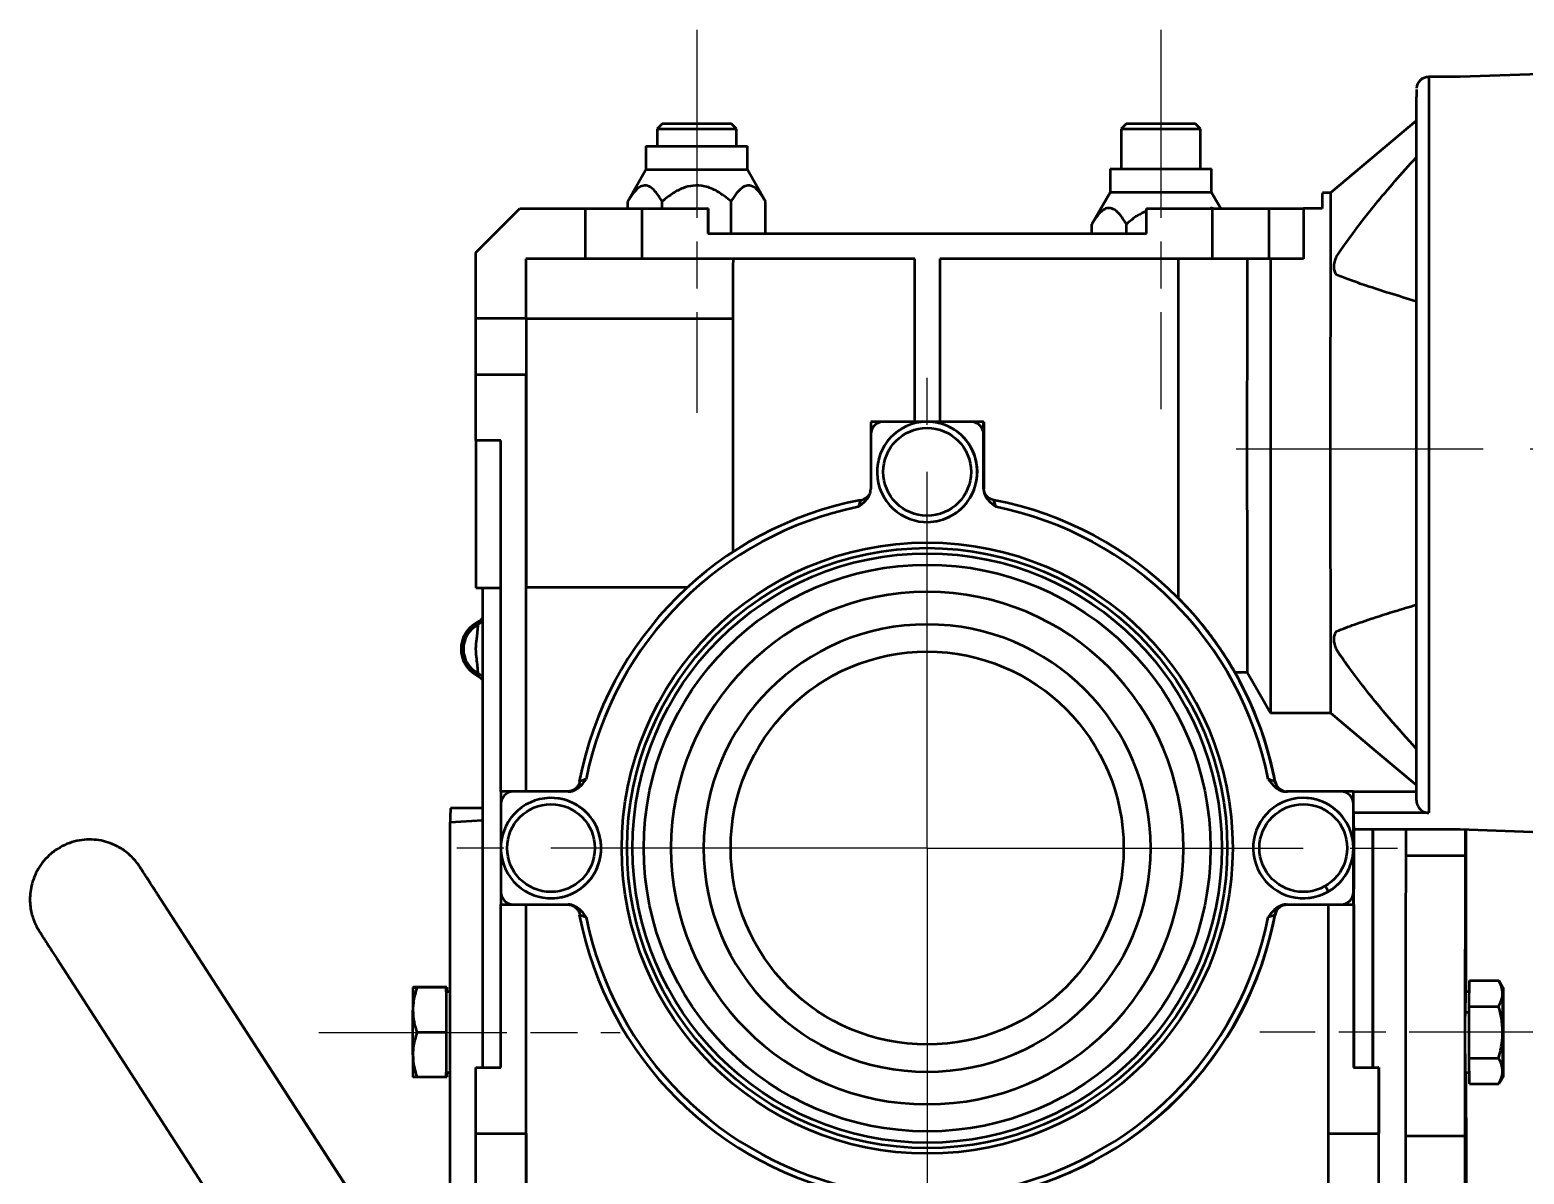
# Model space of a CAD drawing. Header units: millimetres. Extents: x 32504 to 36677, y 41990 to 42879.
# Drawn here: x 33108.76 to 33156.43, y 42759.3 to 42795.8 of the extents above; entities that cross this region are included whole.
import ezdxf

# ---------------------------------------------------------------- set-up
doc = ezdxf.new("R2010")
doc.units = ezdxf.units.MM
doc.linetypes.add('AM_ISO08W050', pattern=[18, 12, -1.5, 3, -1.5])
doc.linetypes.add('AM_ISO08W050x2', pattern=[9, 6, -0.75, 1.5, -0.75])
doc.layers.add('Duong_tam', color=4, linetype='AM_ISO08W050', lineweight=25)
doc.layers.add('Net_dam', color=7, linetype='Continuous', lineweight=50)

msp = doc.modelspace()

# ---------------------------------------------------------------- linework, layer by layer
at = {"layer": 'Duong_tam', "linetype": 'AM_ISO08W050x2'}
for p, q in [((33130.0306, 42795.7978), (33130.0306, 42783.5811)), ((33144.8383, 42795.7978), (33144.8383, 42783.7044)), ((33117.9763, 42763.8137), (33127.5849, 42763.8137)), ((33158.7622, 42763.826), (33147.9955, 42763.826))]:
    msp.add_line(p, q, dxfattribs=at)
at = {"layer": 'Duong_tam'}
for p, q in [((33137.3826, 42769.6997), (33137.3826, 42784.7)), ((33227.1216, 42782.4288), (33147.2449, 42782.4288)), ((33137.3826, 42769.6997), (33122.3823, 42769.6997)), ((33137.3826, 42769.6997), (33152.3829, 42769.6997)), ((33137.3826, 42769.6997), (33137.3826, 42754.6994))]:
    msp.add_line(p, q, dxfattribs=at)
at = {"layer": 'Net_dam'}
for p, q in [((33161.307, 42794.5413), (33154.3902, 42794.2997)), ((33154.3902, 42794.2997), (33153.3902, 42794.2997)), ((33128.9245, 42792.7978), (33128.7657, 42792.6391)), ((33128.7657, 42792.6391), (33128.7657, 42792.0875)), ((33128.7657, 42792.6391), (33130.03, 42792.6391)), ((33131.1368, 42792.7978), (33128.9245, 42792.7978)), ((33130.03, 42792.6391), (33131.2955, 42792.6391)), ((33131.2955, 42792.6391), (33131.1368, 42792.7978)), ((33131.2955, 42792.0875), (33131.2955, 42792.6391)), ((33143.7327, 42792.7978), (33143.5739, 42792.6391)), ((33143.5739, 42792.6391), (33143.5739, 42791.3672)), ((33143.5739, 42792.6391), (33144.8382, 42792.6391)), ((33144.8383, 42792.7978), (33143.7327, 42792.7978)), ((33144.8382, 42792.6391), (33146.1037, 42792.6391)), ((33145.945, 42792.7978), (33144.8383, 42792.7978)), ((33146.1037, 42792.6391), (33145.945, 42792.7978)), ((33146.1037, 42791.3672), (33146.1037, 42792.6391)), ((33152.9878, 42792.8977), (33150.2492, 42790.5997)), ((33128.4114, 42792.0875), (33128.4114, 42791.3301)), ((33128.4114, 42792.0875), (33130.8395, 42792.0875)), ((33130.8395, 42792.0875), (33131.6499, 42792.0875)), ((33131.6499, 42791.3301), (33131.6499, 42792.0875)), ((33128.4114, 42791.3301), (33127.8309, 42790.3248)), ((33130.8395, 42791.3301), (33128.4114, 42791.3301)), ((33131.6499, 42791.3301), (33130.8395, 42791.3301)), ((33132.2303, 42790.3248), (33131.6499, 42791.3301)), ((33143.2196, 42791.3672), (33143.2196, 42790.6098)), ((33143.2196, 42791.3672), (33145.6477, 42791.3672)), ((33145.6477, 42791.3672), (33146.4581, 42791.3672)), ((33146.4581, 42790.6098), (33146.4581, 42791.3672)), ((33143.2196, 42790.6098), (33142.6391, 42789.6044)), ((33145.6477, 42790.6098), (33143.2196, 42790.6098)), ((33146.4581, 42790.6098), (33145.6477, 42790.6098)), ((33146.7526, 42790.0997), (33146.4581, 42790.6098)), ((33150.2492, 42790.5997), (33149.9902, 42790.5997)), ((33122.9849, 42788.6997), (33124.3849, 42790.0997)), ((33124.3849, 42790.0997), (33126.4849, 42790.0997)), ((33126.4849, 42788.4997), (33126.4849, 42790.0997)), ((33126.4849, 42790.0997), (33126.4858, 42790.0997)), ((33126.4858, 42788.4997), (33126.4858, 42790.0997)), ((33126.4858, 42790.0997), (33128.2849, 42790.0997)), ((33127.8309, 42790.0997), (33127.8309, 42790.3248)), ((33128.2849, 42790.0997), (33128.2849, 42788.4997)), ((33128.2849, 42790.0997), (33130.3849, 42790.0997)), ((33128.9298, 42790.0997), (33128.9298, 42790.3248)), ((33130.3849, 42790.0997), (33130.3849, 42789.2997)), ((33130.3955, 42790.0997), (33130.3849, 42790.0997)), ((33130.3955, 42790.0997), (33130.3955, 42789.2997)), ((33131.1295, 42789.2997), (33131.1295, 42790.3248)), ((33132.2303, 42789.2997), (33132.2303, 42790.3248)), ((33144.3849, 42789.2997), (33144.3849, 42790.0997)), ((33144.3849, 42790.0997), (33146.4849, 42790.0997)), ((33146.4849, 42788.4997), (33146.4849, 42790.0997)), ((33146.4849, 42790.0997), (33146.4858, 42790.0997)), ((33146.4858, 42788.4997), (33146.4858, 42790.0997)), ((33146.4858, 42790.0997), (33148.2849, 42790.0997)), ((33148.2849, 42790.0997), (33148.2849, 42788.4997)), ((33148.2849, 42790.0997), (33149.3849, 42790.0997)), ((33149.3849, 42790.0997), (33149.3849, 42788.4997)), ((33149.3887, 42790.0997), (33149.3849, 42790.0997)), ((33149.9887, 42790.0997), (33149.3887, 42790.0997)), ((33130.3849, 42789.2997), (33144.3849, 42789.2997)), ((33142.6391, 42789.2997), (33142.6391, 42789.6044)), ((33143.738, 42789.2997), (33143.738, 42789.6044)), ((33122.9849, 42786.5997), (33122.9849, 42788.6997)), ((33124.5849, 42788.4997), (33124.5849, 42786.5997)), ((33126.4849, 42788.4997), (33124.5849, 42788.4997)), ((33124.59, 42786.5811), (33124.59, 42788.4997)), ((33126.4858, 42788.4997), (33126.4849, 42788.4997)), ((33128.2849, 42788.4997), (33126.4858, 42788.4997)), ((33136.9849, 42788.4997), (33128.2849, 42788.4997)), ((33136.9849, 42783.2997), (33136.9849, 42788.4997)), ((33137.7849, 42788.4997), (33137.7849, 42783.2997)), ((33146.4849, 42788.4997), (33137.7849, 42788.4997)), ((33146.4858, 42788.4997), (33146.4849, 42788.4997)), ((33148.2849, 42788.4997), (33146.4858, 42788.4997)), ((33149.3849, 42788.4997), (33148.2849, 42788.4997)), ((33149.3873, 42788.4997), (33149.3849, 42788.4997)), ((33122.9849, 42786.5997), (33124.5849, 42786.5997)), ((33124.5849, 42786.5997), (33124.5858, 42786.5997)), ((33131.1877, 42786.5811), (33124.59, 42786.5811)), ((33122.9849, 42782.6997), (33122.9849, 42784.7997)), ((33124.5849, 42784.7997), (33122.9849, 42784.7997)), ((33124.5849, 42784.7997), (33124.5849, 42771.4997)), ((33124.5858, 42784.7997), (33124.5849, 42784.7997)), ((33135.5844, 42783.2997), (33135.5844, 42782.92)), ((33135.9839, 42783.2997), (33135.5844, 42783.2997)), ((33137.383, 42783.2997), (33135.9839, 42783.2997)), ((33137.3839, 42783.2997), (33137.383, 42783.2997)), ((33138.7839, 42783.2997), (33137.3839, 42783.2997)), ((33138.7844, 42783.2997), (33138.7839, 42783.2997)), ((33139.1844, 42783.2997), (33138.7844, 42783.2997)), ((33139.1844, 42782.8997), (33139.1844, 42783.2997)), ((33139.1844, 42783.2997), (33139.1869, 42783.2997)), ((33123.7849, 42782.6997), (33122.9849, 42782.6997)), ((33123.7849, 42771.4997), (33123.7849, 42782.6997)), ((33135.5839, 42782.8997), (33135.5839, 42781.1561)), ((33139.1839, 42781.1561), (33139.1839, 42782.8997)), ((33139.1839, 42782.8997), (33139.1844, 42782.8997)), ((33139.5088, 42780.7982), (33139.5092, 42780.7982)), ((33137.383, 42780.0997), (33137.3839, 42780.0997)), ((33138.1839, 42780.3141), (33138.183, 42780.3141)), ((33122.9902, 42777.9997), (33123.7849, 42777.9997)), ((33123.199, 42777.9997), (33123.199, 42762.6997)), ((33124.59, 42771.4997), (33124.59, 42778.0184)), ((33124.59, 42778.0184), (33129.7361, 42778.0184)), ((33123.199, 42776.932), (33123.0437, 42776.8177)), ((33123.199, 42775.1677), (33123.0437, 42775.2817)), ((33147.1982, 42775.3112), (33147.59, 42775.3112)), ((33148.3405, 42774.0094), (33150.2489, 42774.0094)), ((33125.9606, 42771.5116), (33125.8927, 42771.4997)), ((33148.4829, 42771.8245), (33148.4824, 42771.8245)), ((33123.7839, 42771.0997), (33123.7839, 42769.7542)), ((33123.7844, 42771.4997), (33123.7844, 42771.12)), ((33124.1839, 42771.4997), (33123.7844, 42771.4997)), ((33125.9275, 42771.4997), (33124.1839, 42771.4997)), ((33125.3839, 42771.2997), (33125.383, 42771.2997)), ((33150.5839, 42771.4997), (33148.8403, 42771.4997)), ((33149.3839, 42771.2997), (33149.383, 42771.2997)), ((33150.5844, 42771.4997), (33150.5839, 42771.4997)), ((33150.9844, 42771.4997), (33150.5844, 42771.4997)), ((33150.9839, 42769.6997), (33150.9839, 42771.0997)), ((33150.9839, 42771.0997), (33150.9844, 42771.0997)), ((33150.9844, 42771.0997), (33150.9844, 42771.4997)), ((33150.9844, 42771.4997), (33150.9884, 42771.4997)), ((33150.9884, 42770.8215), (33150.9884, 42771.4997)), ((33150.9884, 42771.4997), (33152.988, 42771.4997)), ((33122.1707, 42770.5262), (33123.199, 42770.5904)), ((33123.199, 42770.9697), (33122.1722, 42770.9697)), ((33153.3884, 42770.8215), (33150.9884, 42770.8215)), ((33126.7695, 42770.4997), (33126.7686, 42770.4997)), ((33150.9902, 42770.2997), (33154.3902, 42770.2997)), ((33150.996, 42770.2997), (33150.996, 42768.3997)), ((33151.5989, 42762.6997), (33151.5989, 42770.2997)), ((33151.5999, 42770.2997), (33151.5999, 42762.6997)), ((33154.3902, 42770.2997), (33161.307, 42770.0582)), ((33123.7839, 42769.6452), (33123.7839, 42768.2997)), ((33150.9839, 42768.2997), (33150.9839, 42769.6997)), ((33150.996, 42769.7723), (33150.996, 42769.6271)), ((33152.6494, 42769.4645), (33154.5544, 42769.4645)), ((33121.146, 42755.3555), (33112.819, 42768.2425)), ((33121.1634, 42755.357), (33112.8207, 42768.2439)), ((33112.8208, 42768.2437), (33112.854, 42768.1884)), ((33123.7844, 42768.2794), (33123.7844, 42767.8997)), ((33150.9844, 42768.2997), (33150.9839, 42768.2997)), ((33150.9844, 42767.8997), (33150.9844, 42768.2997)), ((33150.9967, 42768.3997), (33150.996, 42768.4167)), ((33150.996, 42768.3997), (33150.9967, 42768.3997)), ((33150.9967, 42767.393), (33150.9967, 42768.3997)), ((33123.7844, 42767.8997), (33124.1839, 42767.8997)), ((33123.7849, 42762.6997), (33123.7849, 42767.8997)), ((33124.1839, 42767.8997), (33125.9275, 42767.8997)), ((33124.5849, 42767.8997), (33124.5849, 42760.5997)), ((33124.59, 42756.8997), (33124.59, 42767.8997)), ((33125.383, 42768.0997), (33125.3839, 42768.0997)), ((33125.8927, 42767.8997), (33125.9606, 42767.8879)), ((33148.8403, 42767.8997), (33150.5839, 42767.8997)), ((33149.383, 42768.0997), (33149.3839, 42768.0997)), ((33150.1849, 42760.5997), (33150.1849, 42767.8997)), ((33150.5839, 42767.8997), (33150.5844, 42767.8997)), ((33150.5844, 42767.8997), (33150.9844, 42767.8997)), ((33150.9844, 42767.8997), (33150.9849, 42767.8997)), ((33150.9849, 42767.8997), (33150.9849, 42762.6997)), ((33150.9955, 42767.8997), (33150.996, 42767.8997)), ((33150.9955, 42767.8997), (33150.9955, 42762.6997)), ((33150.996, 42767.393), (33150.996, 42767.8997)), ((33148.4824, 42767.5749), (33148.4829, 42767.5749)), ((33150.9955, 42767.3794), (33150.996, 42767.393)), ((33150.9955, 42767.3712), (33150.9967, 42767.393)), ((33150.996, 42767.393), (33150.9967, 42767.393)), ((33109.6189, 42766.1747), (33117.9459, 42753.2878)), ((33154.6789, 42764.6509), (33154.6797, 42765.4757)), ((33154.6797, 42765.4757), (33155.6157, 42765.4757)), ((33155.7433, 42765.2547), (33155.6157, 42765.4757)), ((33122.0402, 42765.2476), (33121.1042, 42765.2476)), ((33122.041, 42765.2617), (33121.105, 42765.2617)), ((33122.0402, 42765.2476), (33122.0398, 42763.8118)), ((33122.041, 42765.2617), (33122.0402, 42765.2476)), ((33122.1668, 42765.1118), (33122.0406, 42765.1118)), ((33122.0411, 42765.1118), (33122.041, 42765.2617)), ((33122.0592, 42765.2617), (33122.041, 42765.2617)), ((33122.0584, 42765.2476), (33122.0411, 42765.2476)), ((33122.0584, 42765.2476), (33122.0583, 42765.1118)), ((33122.0592, 42765.2617), (33122.0584, 42765.2476)), ((33122.0593, 42765.1118), (33122.0592, 42765.2617)), ((33154.6793, 42765.1118), (33154.5526, 42765.1118)), ((33154.5521, 42764.4689), (33154.6789, 42764.4689)), ((33154.6789, 42763.0011), (33154.6789, 42764.6509)), ((33154.6789, 42764.6509), (33155.6149, 42764.6509)), ((33155.7608, 42764.5403), (33155.7439, 42764.7076)), ((33155.744, 42764.3313), (33155.7608, 42764.5403)), ((33122.0398, 42763.8118), (33121.1038, 42763.8118)), ((33122.0398, 42763.8118), (33122.0402, 42762.3902)), ((33154.6789, 42763.0011), (33155.6149, 42763.0011)), ((33154.6797, 42762.1762), (33154.6789, 42763.0011)), ((33155.7438, 42762.8993), (33155.7608, 42763.1116)), ((33155.7608, 42763.1116), (33155.744, 42763.2769)), ((33122.0406, 42762.5401), (33122.1657, 42762.5401)), ((33122.0411, 42762.4044), (33122.0411, 42762.5401)), ((33122.0583, 42762.5401), (33122.0584, 42762.3902)), ((33122.0592, 42762.4044), (33122.0593, 42762.5401)), ((33122.9849, 42760.5997), (33122.9849, 42762.6997)), ((33122.9849, 42762.6997), (33123.7849, 42762.6997)), ((33150.9849, 42762.6997), (33151.7849, 42762.6997)), ((33151.7849, 42762.6997), (33151.7849, 42760.5997)), ((33151.7955, 42762.6997), (33151.7849, 42762.6997)), ((33151.7955, 42762.6997), (33151.7955, 42760.5997)), ((33154.5526, 42762.5401), (33154.6793, 42762.5401)), ((33122.0402, 42762.3902), (33121.1042, 42762.3902)), ((33122.0402, 42762.3902), (33122.0411, 42762.4044)), ((33122.0584, 42762.3902), (33122.0402, 42762.3902)), ((33122.0584, 42762.3902), (33122.0592, 42762.4044)), ((33154.6797, 42762.1762), (33155.6157, 42762.1762)), ((33155.6157, 42762.1762), (33155.7433, 42762.3972)), ((33122.9849, 42760.5997), (33124.5849, 42760.5997)), ((33124.5849, 42760.5997), (33124.5858, 42760.5997)), ((33150.1849, 42760.5997), (33151.7849, 42760.5997)), ((33151.7849, 42760.5997), (33151.7858, 42760.5997)), ((33151.7946, 42760.5997), (33151.7955, 42760.5997)), ((33154.5497, 42760.5066), (33152.6447, 42760.5066)), ((33137.3839, 42759.2997), (33137.383, 42759.2997))]:
    msp.add_line(p, q, dxfattribs=at)
for points in [[(33153.3902, 42794.2997), (33153.3898, 42794.2807), (33153.3894, 42794.1925), (33153.3889, 42794.0329), (33153.3884, 42793.8029), (33153.388, 42793.5039), (33153.3875, 42793.1377), (33153.3871, 42792.7064), (33153.3867, 42792.2127), (33153.3863, 42791.6595), (33153.386, 42791.0502), (33153.3856, 42790.3883), (33153.3853, 42789.6779), (33153.385, 42788.9233), (33153.3848, 42788.1289), (33153.3846, 42787.2995), (33153.3844, 42786.4401), (33153.3842, 42785.5559), (33153.3841, 42784.6521), (33153.384, 42783.7343), (33153.384, 42782.8078), (33153.384, 42781.8782), (33153.384, 42780.9512), (33153.3841, 42780.0323), (33153.3842, 42779.127), (33153.3844, 42778.2407), (33153.3845, 42777.3788), (33153.3848, 42776.5464), (33153.385, 42775.7486), (33153.3853, 42774.99), (33153.3856, 42774.2753), (33153.3859, 42773.6088), (33153.3863, 42772.9944), (33153.3867, 42772.4358), (33153.3871, 42771.9364), (33153.3875, 42771.4992), (33153.3879, 42771.1268), (33153.3884, 42770.8215)], [(33152.9902, 42793.8996), (33152.9897, 42793.8638), (33152.9892, 42793.7561), (33152.9888, 42793.5775), (33152.9883, 42793.3289), (33152.9879, 42793.012), (33152.9875, 42792.6287), (33152.9871, 42792.1813), (33152.9867, 42791.6727), (33152.9863, 42791.106), (33152.986, 42790.4847), (33152.9856, 42789.8127), (33152.9853, 42789.094), (33152.9851, 42788.3333), (33152.9849, 42787.5352), (33152.9847, 42786.7046), (33152.9845, 42785.8467), (33152.9844, 42784.9669), (33152.9843, 42784.0705), (33152.9842, 42783.1631), (33152.9842, 42782.2504), (33152.9842, 42781.3379), (33152.9843, 42780.4315), (33152.9844, 42779.5366), (33152.9845, 42778.6588), (33152.9847, 42777.8037), (33152.9849, 42776.9763), (33152.9851, 42776.182), (33152.9854, 42775.4256), (33152.9857, 42774.7118), (33152.986, 42774.0451), (33152.9863, 42773.4295), (33152.9867, 42772.8689), (33152.9871, 42772.3668), (33152.9875, 42771.9262), (33152.9879, 42771.55), (33152.9884, 42771.2403)], [(33150.2492, 42790.5997), (33150.249, 42790.5909), (33150.2486, 42790.5202), (33150.2482, 42790.3795), (33150.2478, 42790.17), (33150.2474, 42789.8934), (33150.2471, 42789.5521), (33150.2467, 42789.149), (33150.2464, 42788.6876), (33150.2461, 42788.1717), (33150.2459, 42787.6058), (33150.2456, 42786.9947), (33150.2454, 42786.3435), (33150.2452, 42785.658), (33150.2451, 42784.9438), (33150.245, 42784.207), (33150.2449, 42783.4541), (33150.2449, 42782.6913), (33150.2449, 42781.9251), (33150.2449, 42781.1622), (33150.245, 42780.4089), (33150.2451, 42779.6717), (33150.2452, 42778.957), (33150.2454, 42778.2707), (33150.2456, 42777.6188), (33150.2459, 42777.0067), (33150.2461, 42776.4397), (33150.2464, 42775.9227), (33150.2467, 42775.46), (33150.2471, 42775.0556), (33150.2474, 42774.7129), (33150.2478, 42774.4348), (33150.2482, 42774.2238), (33150.2486, 42774.0816), (33150.2489, 42774.0094)], [(33149.3887, 42790.0997), (33149.3885, 42789.9568), (33149.3884, 42789.7968), (33149.3882, 42789.6201), (33149.388, 42789.4269), (33149.3878, 42789.2178), (33149.3877, 42788.9932), (33149.3875, 42788.7537), (33149.3873, 42788.4997)], [(33131.1892, 42788.4997), (33131.1889, 42788.2629), (33131.1885, 42787.9614), (33131.1882, 42787.5984), (33131.188, 42787.1779), (33131.1877, 42786.7044), (33131.1875, 42786.1831), (33131.1873, 42785.6196), (33131.1871, 42785.0201), (33131.187, 42784.391), (33131.1869, 42783.7393), (33131.1869, 42783.0719), (33131.1868, 42782.3961), (33131.1869, 42781.7192), (33131.1869, 42781.0487), (33131.187, 42780.3918), (33131.1871, 42779.7555), (33131.1873, 42779.1469)], [(33137.7892, 42788.4997), (33137.7888, 42788.245), (33137.7885, 42787.9169), (33137.7882, 42787.5195), (33137.7879, 42787.0577), (33137.7876, 42786.5373), (33137.7874, 42785.9645), (33137.7872, 42785.3465), (33137.7871, 42784.6909), (33137.787, 42784.0058), (33137.7869, 42783.2997)], [(33145.3885, 42788.4997), (33145.3882, 42788.1425), (33145.3879, 42787.7262), (33145.3876, 42787.2553), (33145.3874, 42786.7343), (33145.3872, 42786.1686), (33145.387, 42785.5639), (33145.3868, 42784.9263), (33145.3867, 42784.2621), (33145.3866, 42783.5781), (33145.3866, 42782.8813), (33145.3866, 42782.1786), (33145.3866, 42781.4771), (33145.3867, 42780.7839), (33145.3868, 42780.106), (33145.3869, 42779.4502), (33145.3871, 42778.8232), (33145.3873, 42778.2312), (33145.3875, 42777.6803)], [(33147.5885, 42788.4997), (33147.5882, 42788.1441), (33147.5879, 42787.73), (33147.5876, 42787.2615), (33147.5874, 42786.7435), (33147.5872, 42786.1809), (33147.587, 42785.5796), (33147.5868, 42784.9454), (33147.5867, 42784.2848), (33147.5866, 42783.6043), (33147.5866, 42782.9107), (33147.5866, 42782.211), (33147.5866, 42781.5123), (33147.5867, 42780.8214), (33147.5868, 42780.1453), (33147.5869, 42779.4907), (33147.587, 42778.8642), (33147.5872, 42778.2722), (33147.5875, 42777.7204), (33147.5877, 42777.2144), (33147.588, 42776.7593), (33147.5883, 42776.3596), (33147.5886, 42776.0194), (33147.5889, 42775.742), (33147.5893, 42775.5302), (33147.5896, 42775.3861), (33147.59, 42775.3112)], [(33148.3379, 42788.4997), (33148.3376, 42787.9505), (33148.3373, 42787.3507), (33148.3371, 42786.7057), (33148.3369, 42786.0212), (33148.3368, 42785.3034), (33148.3366, 42784.5588), (33148.3365, 42783.7939), (33148.3365, 42783.0157), (33148.3365, 42782.231), (33148.3365, 42781.447), (33148.3365, 42780.6706), (33148.3366, 42779.9087), (33148.3368, 42779.1683), (33148.337, 42778.4559), (33148.3372, 42777.7779), (33148.3374, 42777.1404), (33148.3377, 42776.5491), (33148.338, 42776.0092), (33148.3383, 42775.5257), (33148.3386, 42775.1027), (33148.339, 42774.7442), (33148.3393, 42774.4534), (33148.3397, 42774.2327), (33148.3401, 42774.0843), (33148.3405, 42774.0094)], [(33122.9858, 42784.7997), (33122.9859, 42784.8362), (33122.9861, 42784.9426), (33122.9862, 42785.1103), (33122.9862, 42785.3258), (33122.9863, 42785.5716), (33122.9863, 42785.8278), (33122.9862, 42786.0736), (33122.9862, 42786.2891), (33122.9861, 42786.4568), (33122.9859, 42786.5633), (33122.9858, 42786.5997)], [(33124.5858, 42786.5997), (33124.5859, 42786.5633), (33124.5861, 42786.4568), (33124.5862, 42786.2891), (33124.5862, 42786.0736), (33124.5863, 42785.8278), (33124.5863, 42785.5716), (33124.5862, 42785.3258), (33124.5862, 42785.1103), (33124.5861, 42784.9426), (33124.5859, 42784.8362), (33124.5858, 42784.7997)], [(33124.59, 42786.5811), (33124.5897, 42786.4945), (33124.5894, 42786.3388), (33124.5892, 42786.1165), (33124.5889, 42785.8313), (33124.5887, 42785.4878), (33124.5885, 42785.0918), (33124.5883, 42784.6498), (33124.5882, 42784.169), (33124.5881, 42783.6574), (33124.588, 42783.1234), (33124.588, 42782.5758), (33124.588, 42782.0237), (33124.588, 42781.4761), (33124.5881, 42780.9421), (33124.5882, 42780.4305), (33124.5883, 42779.9497), (33124.5885, 42779.5076), (33124.5887, 42779.1116), (33124.5889, 42778.7681), (33124.5892, 42778.4829), (33124.5894, 42778.2606), (33124.5897, 42778.1049), (33124.59, 42778.0184)], [(33139.1869, 42783.2997), (33139.1869, 42782.9948), (33139.1868, 42782.6884), (33139.1868, 42782.381), (33139.1868, 42782.0735), (33139.1868, 42781.7665), (33139.1869, 42781.4607), (33139.1869, 42781.1568), (33139.1869, 42781.1466)], [(33122.988, 42782.6997), (33122.988, 42782.1499), (33122.988, 42781.6026), (33122.9881, 42781.0667), (33122.9882, 42780.551), (33122.9883, 42780.0638), (33122.9885, 42779.6133), (33122.9887, 42779.2067), (33122.9889, 42778.8507), (33122.9891, 42778.5511), (33122.9894, 42778.3129), (33122.9896, 42778.1398), (33122.9899, 42778.0349), (33122.9902, 42777.9997)], [(33147.59, 42775.3112), (33147.9944, 42774.6096), (33148.3405, 42774.0094)], [(33150.2489, 42774.0094), (33151.7007, 42772.79), (33152.99, 42771.7073)], [(33122.1642, 42757.9006), (33122.1645, 42759.1458), (33122.1649, 42760.3563), (33122.1653, 42761.5287), (33122.1657, 42762.6599), (33122.1662, 42763.7468), (33122.1666, 42764.7865), (33122.1672, 42765.7762), (33122.1677, 42766.7133), (33122.1683, 42767.5952), (33122.1688, 42768.4196), (33122.1694, 42769.1842), (33122.1701, 42769.887), (33122.1707, 42770.5262)], [(33152.6502, 42770.2997), (33152.65, 42770.1136), (33152.6497, 42769.8104), (33152.6494, 42769.4645)], [(33154.5544, 42769.4645), (33154.5547, 42769.8104), (33154.555, 42770.1136), (33154.5552, 42770.294)], [(33154.5682, 42770.2935), (33154.5685, 42770.1136), (33154.5688, 42769.8104), (33154.5691, 42769.4645)], [(33150.996, 42769.7478), (33150.9967, 42769.6997), (33150.996, 42769.6517)], [(33152.6494, 42769.4645), (33152.6487, 42768.6893), (33152.6482, 42767.8533), (33152.6476, 42766.9587), (33152.647, 42766.0079), (33152.6465, 42765.0036), (33152.646, 42763.9483), (33152.6456, 42762.8451), (33152.6451, 42761.6968), (33152.6447, 42760.5066)], [(33154.5497, 42760.5066), (33154.5501, 42761.6968), (33154.5506, 42762.8451), (33154.551, 42763.9483), (33154.5515, 42765.0036), (33154.552, 42766.0079), (33154.5526, 42766.9587), (33154.5532, 42767.8533), (33154.5537, 42768.6893), (33154.5544, 42769.4645)], [(33154.5691, 42769.4645), (33154.5697, 42768.6893), (33154.5703, 42767.8533), (33154.5709, 42766.9587), (33154.5714, 42766.0079), (33154.5719, 42765.1118)], [(33122.0406, 42765.1118), (33122.0405, 42765.1011), (33122.0404, 42765.0243), (33122.0402, 42764.8779), (33122.0401, 42764.6704), (33122.04, 42764.4137), (33122.04, 42764.123), (33122.04, 42763.8149), (33122.04, 42763.5075), (33122.04, 42763.2186), (33122.0401, 42762.965), (33122.0403, 42762.7615), (33122.0404, 42762.6198), (33122.0406, 42762.5482), (33122.0406, 42762.5401)], [(33155.7429, 42765.0633), (33155.7428, 42764.9595), (33155.7428, 42764.8362), (33155.7427, 42764.6957), (33155.7427, 42764.5403), (33155.7426, 42764.3727), (33155.7426, 42764.1958), (33155.7426, 42764.0125), (33155.7426, 42763.826)], [(33155.7437, 42765.0633), (33155.7436, 42765.146), (33155.7435, 42765.206), (33155.7434, 42765.2425), (33155.7433, 42765.2547), (33155.7432, 42765.2425), (33155.7431, 42765.206), (33155.743, 42765.146), (33155.7429, 42765.0633)], [(33155.744, 42763.826), (33155.744, 42764.0125), (33155.744, 42764.1958), (33155.744, 42764.3727), (33155.7439, 42764.5403), (33155.7439, 42764.6957), (33155.7438, 42764.8362), (33155.7437, 42764.9595), (33155.7437, 42765.0633)], [(33120.9764, 42763.101), (33120.9763, 42763.2679), (33120.9763, 42763.4443), (33120.9763, 42763.6273), (33120.9763, 42763.8137), (33120.9763, 42764.0003), (33120.9763, 42764.1839), (33120.9763, 42764.3614), (33120.9764, 42764.5297)], [(33154.5526, 42762.5401), (33154.5525, 42762.5567), (33154.5524, 42762.643), (33154.5522, 42762.798), (33154.5521, 42763.0127), (33154.552, 42763.2747), (33154.552, 42763.5688), (33154.552, 42763.8777), (33154.552, 42764.1837), (33154.5521, 42764.4689)], [(33155.7608, 42764.5403), (33155.7608, 42764.3727), (33155.7607, 42764.1958), (33155.7607, 42764.0125), (33155.7607, 42763.826), (33155.7607, 42763.6395), (33155.7607, 42763.4562), (33155.7608, 42763.2792), (33155.7608, 42763.1116)], [(33155.7621, 42763.1116), (33155.7621, 42763.2792), (33155.7622, 42763.4562), (33155.7622, 42763.6395), (33155.7622, 42763.826), (33155.7622, 42764.0125), (33155.7622, 42764.1958), (33155.7621, 42764.3727), (33155.7621, 42764.5403)], [(33155.7426, 42763.826), (33155.7426, 42763.6395), (33155.7426, 42763.4562), (33155.7426, 42763.2792), (33155.7427, 42763.1116), (33155.7427, 42762.9562), (33155.7428, 42762.8157), (33155.7428, 42762.6925), (33155.7429, 42762.5886)], [(33155.7437, 42762.5886), (33155.7437, 42762.6925), (33155.7438, 42762.8157), (33155.7439, 42762.9562), (33155.7439, 42763.1116), (33155.744, 42763.2792), (33155.744, 42763.4562), (33155.744, 42763.6395), (33155.744, 42763.826)], [(33154.573, 42762.5401), (33154.5733, 42761.6968), (33154.5737, 42760.5066)], [(33155.7429, 42762.5886), (33155.743, 42762.506), (33155.7431, 42762.4459), (33155.7432, 42762.4094), (33155.7433, 42762.3972), (33155.7434, 42762.4094), (33155.7435, 42762.4459), (33155.7436, 42762.506), (33155.7437, 42762.5886)], [(33122.9858, 42758.7997), (33122.9859, 42758.8362), (33122.9861, 42758.9426), (33122.9862, 42759.1103), (33122.9862, 42759.3258), (33122.9863, 42759.5716), (33122.9863, 42759.8278), (33122.9862, 42760.0736), (33122.9862, 42760.2891), (33122.9861, 42760.4568), (33122.9859, 42760.5633), (33122.9858, 42760.5997)], [(33124.5858, 42760.5997), (33124.5859, 42760.5633), (33124.5861, 42760.4568), (33124.5862, 42760.2891), (33124.5862, 42760.0736), (33124.5863, 42759.8278), (33124.5863, 42759.5716), (33124.5862, 42759.3258), (33124.5862, 42759.1103), (33124.5861, 42758.9426), (33124.5859, 42758.8362), (33124.5858, 42758.7997)], [(33150.1858, 42758.7997), (33150.1859, 42758.8362), (33150.1861, 42758.9426), (33150.1862, 42759.1103), (33150.1862, 42759.3258), (33150.1863, 42759.5716), (33150.1863, 42759.8278), (33150.1862, 42760.0736), (33150.1862, 42760.2891), (33150.1861, 42760.4568), (33150.1859, 42760.5633), (33150.1858, 42760.5997)], [(33151.7858, 42760.5997), (33151.7859, 42760.5633), (33151.7861, 42760.4568), (33151.7862, 42760.2891), (33151.7862, 42760.0736), (33151.7863, 42759.8278), (33151.7863, 42759.5716), (33151.7862, 42759.3258), (33151.7862, 42759.1103), (33151.7861, 42758.9426), (33151.7859, 42758.8362), (33151.7858, 42758.7997)], [(33151.7946, 42758.7997), (33151.7944, 42758.8362), (33151.7943, 42758.9426), (33151.7942, 42759.1103), (33151.7941, 42759.3258), (33151.7941, 42759.5716), (33151.7941, 42759.8278), (33151.7941, 42760.0736), (33151.7942, 42760.2891), (33151.7943, 42760.4568), (33151.7944, 42760.5633), (33151.7946, 42760.5997)], [(33152.6447, 42760.5066), (33152.6446, 42759.898), (33152.6444, 42759.2671), (33152.6443, 42758.6168), (33152.6442, 42757.9502), (33152.6441, 42757.2704), (33152.644, 42756.5808), (33152.644, 42755.8846), (33152.644, 42755.185)], [(33154.549, 42755.185), (33154.549, 42755.8846), (33154.549, 42756.5808), (33154.5491, 42757.2704), (33154.5492, 42757.9502), (33154.5493, 42758.6168), (33154.5494, 42759.2671), (33154.5496, 42759.898), (33154.5497, 42760.5066)], [(33154.5737, 42760.5066), (33154.5739, 42759.898), (33154.574, 42759.2671), (33154.5742, 42758.6168), (33154.5743, 42757.9502), (33154.5744, 42757.2704), (33154.5744, 42756.5808), (33154.5745, 42755.8846), (33154.5745, 42755.185)]]:
    msp.add_lwpolyline(points, dxfattribs=at)
for centre, radius in [((33137.3829, 42781.6997), 1.4), ((33137.3839, 42769.6997), 9.7464), ((33137.384, 42769.6997), 9.5732), ((33137.384, 42769.6997), 9.4), ((33137.384, 42769.6997), 9.0392), ((33137.3826, 42769.6997), 6.2679), ((33125.3829, 42769.6997), 1.4), ((33149.3829, 42769.6997), 1.4)]:
    msp.add_circle(centre, radius, dxfattribs=at)
for centre, radius, start, end in [((33216.3073, 42790.1558), 66.3186, 179.616475, 180.048451), ((33135.9839, 42782.8997), 0.4, 90, 180), ((33137.383, 42781.6997), 1.6, 30, 300), ((33137.3839, 42781.6997), 1.6, 300, 89.99999), ((33138.7839, 42782.8997), 0.4, 360, 90), ((33138.7844, 42782.8997), 0.4, 360, 90), ((33137.383, 42781.6997), 1.6, 300.00001, 30), ((33137.384, 42769.6997), 11.3, 100.83809, 169.16192), ((33137.3839, 42769.6997), 11.1, 101.43162, 168.56839), ((33137.384, 42769.6997), 11.3, 10.83808, 79.16191), ((33137.3839, 42769.6997), 11.1, 11.43161, 78.56838), ((33137.3839, 42781.6997), 1.6, 270, 300), ((33137.3837, 42769.6997), 8.1732, 270, 180), ((33123.4647, 42776.0497), 0.9525, 119.99749, 240.00251), ((33123.4624, 42776.0497), 0.8747, 118.59888, 241.40112), ((33137.3828, 42769.6997), 7.134, 270, 180), ((33137.39, 42769.6997), 11.3, 10.51475, 29.77448), ((33148.8757, 42771.8997), 0.4, 190.83808, 270), ((33125.383, 42769.6997), 1.6, 120, 30), ((33124.1839, 42771.0997), 0.4, 90, 180), ((33125.383, 42769.6997), 1.6, 29.99999, 120), ((33125.3839, 42769.6997), 1.6, 29.99999, 90), ((33149.383, 42769.6997), 1.6, 300, 210), ((33149.3839, 42769.6997), 1.6, 360, 90), ((33150.5839, 42771.0997), 0.4, 360, 90), ((33150.5844, 42771.0997), 0.4, 360, 90), ((33209.8678, 42770.7641), 58.8795, 179.944187, 180.451918), ((33125.3839, 42769.6997), 1.6, 270.00001, 30), ((33137.3837, 42769.6997), 8.1732, 180, 270), ((33137.3828, 42769.6997), 7.134, 180, 270), ((33149.3839, 42769.6997), 1.6, 270, 0), ((33149.383, 42769.6997), 1.6, 209.99999, 300), ((33124.1839, 42768.2997), 0.4, 180, 270), ((33247.2306, 42824.5178), 112.1476, 209.974456, 210.076662), ((33150.5839, 42768.2997), 0.4, 270, 0), ((33150.5844, 42768.2997), 0.4, 270, 0), ((33148.8757, 42767.4997), 0.4, 90, 169.16192), ((33137.384, 42769.6997), 11.3, 190.83808, 259.16191), ((33137.3839, 42769.6997), 11.1, 191.43161, 258.56838), ((33137.39, 42769.6997), 11.3, 280.66732, 349.48525), ((33137.384, 42769.6997), 11.3, 280.83809, 349.16192), ((33137.3839, 42769.6997), 11.1, 281.43162, 348.56839), ((33396.7137, 42764.6509), 275.7374, 179.87454, 180.025182), ((33336.0197, 42764.6284), 181.4677, 179.847363, 180.050361), ((33417.3491, 42764.6641), 261.5883, 179.870627, 180.027097), ((32894.1738, 42764.6641), 261.5883, 359.972903, 0.129373), ((33368.7955, 42762.9748), 247.8191, 179.970816, 180.133518), ((33417.3491, 42762.9879), 261.5883, 179.972903, 180.129373), ((32894.1738, 42762.9879), 261.5883, 359.870627, 0.027097)]:
    msp.add_arc(centre, radius, start, end, dxfattribs=at)
msp.add_ellipse((33139.184, 42780.8902), major_axis=(0, 0.3009), ratio=0.0007102, start_param=6.283179, end_param=6.76992, dxfattribs=at)
for points, knots in [([(33153.3852, 42794.2976), (33153.3383, 42794.2931), (33153.2516, 42794.2848), (33153.1468, 42794.2229), (33153.0754, 42794.1522), (33153.0311, 42794.0813), (33153.0068, 42794.0188), (33152.9963, 42793.9726), (33152.9931, 42793.9485), (33152.9925, 42793.9425), (33152.9924, 42793.9414)], [0, 0, 0, 0, 0.2364297, 0.4362276, 0.6025001, 0.7428366, 0.8575374, 0.942128, 0.989361, 1, 1, 1, 1]), ([(33150.4425, 42788.5708), (33150.6327, 42788.8448), (33151.0312, 42789.4187), (33151.6624, 42790.2125), (33152.3204, 42790.9923), (33152.7594, 42791.4782), (33152.9877, 42791.7309)], [0, 0, 0, 0, 0.2469127, 0.5172525, 0.7488849, 1, 1, 1, 1]), ([(33128.9298, 42790.3248), (33128.8589, 42790.4389), (33128.7319, 42790.643), (33128.5206, 42790.8234), (33128.3294, 42790.8496), (33128.1573, 42790.7596), (33127.9915, 42790.5863), (33127.8879, 42790.4176), (33127.8309, 42790.3248)], [0, 0, 0, 0, 0.22035663, 0.39421284, 0.54923001, 0.67613579, 0.82187714, 1, 1, 1, 1]), ([(33131.1295, 42790.3248), (33130.9875, 42790.4389), (33130.7334, 42790.643), (33130.3103, 42790.8234), (33129.9277, 42790.8496), (33129.5832, 42790.7596), (33129.2513, 42790.5863), (33129.0439, 42790.4176), (33128.9298, 42790.3248)], [0, 0, 0, 0, 0.2203566, 0.3942128, 0.54923, 0.6761358, 0.8218771, 1, 1, 1, 1]), ([(33132.2303, 42790.3248), (33132.1593, 42790.4389), (33132.0321, 42790.643), (33131.8204, 42790.8234), (33131.6289, 42790.8496), (33131.4565, 42790.7596), (33131.2904, 42790.5863), (33131.1866, 42790.4176), (33131.1295, 42790.3248)], [0, 0, 0, 0, 0.2203566, 0.3942128, 0.54923, 0.6761358, 0.8218771, 1, 1, 1, 1]), ([(33143.738, 42789.6044), (33143.667, 42789.7185), (33143.5401, 42789.9227), (33143.3288, 42790.103), (33143.1376, 42790.1293), (33142.9655, 42790.0392), (33142.7997, 42789.866), (33142.6961, 42789.6972), (33142.6391, 42789.6044)], [0, 0, 0, 0, 0.2203566, 0.3942128, 0.54923, 0.6761358, 0.8218771, 1, 1, 1, 1]), ([(33146.4939, 42790.0997), (33146.4713, 42790.1079), (33146.4428, 42790.1181), (33146.4155, 42790.1029), (33146.4099, 42790.0997)], [0, 0, 0, 0, 0.79461098, 1, 1, 1, 1]), ([(33144.3849, 42790.0198), (33144.2843, 42789.9732), (33144.0499, 42789.8647), (33143.8513, 42789.699), (33143.738, 42789.6044)], [0, 0, 0, 0, 0.4294084, 1, 1, 1, 1]), ([(33150.4421, 42787.9851), (33150.4204, 42788.0217), (33150.3774, 42788.0941), (33150.3592, 42788.2364), (33150.3775, 42788.3968), (33150.4207, 42788.5124), (33150.4425, 42788.5708)], [0, 0, 0, 0, 0.2526177, 0.5, 0.7473823, 1, 1, 1, 1]), ([(33152.9853, 42787.1384), (33152.6986, 42787.2238), (33152.1528, 42787.3863), (33151.4576, 42787.6126), (33150.894, 42787.8092), (33150.5892, 42787.9279), (33150.4421, 42787.9851)], [0, 0, 0, 0, 0.3161067, 0.601726, 0.8078251, 1, 1, 1, 1]), ([(33135.1839, 42780.5795), (33135.2711, 42780.6446), (33135.4089, 42780.7474), (33135.529, 42780.9195), (33135.5763, 42781.0474), (33135.5814, 42781.1199), (33135.5839, 42781.1561)], [0, 0, 0, 0, 0.44487718, 0.70248666, 0.85125742, 1, 1, 1, 1]), ([(33139.1839, 42781.1561), (33139.1864, 42781.1199), (33139.1915, 42781.0474), (33139.2388, 42780.9195), (33139.3589, 42780.7474), (33139.4967, 42780.6446), (33139.5839, 42780.5795)], [0, 0, 0, 0, 0.14874255, 0.29751328, 0.55512273, 1, 1, 1, 1]), ([(33135.2536, 42780.7812), (33135.2515, 42780.775), (33135.2473, 42780.7623), (33135.2347, 42780.7247), (33135.2137, 42780.6633), (33135.194, 42780.6078), (33135.1839, 42780.5795)], [0, 0, 0, 0, 0.1541661, 0.3185171, 0.653457, 1, 1, 1, 1]), ([(33135.5451, 42780.9687), (33135.5435, 42780.9682), (33135.5387, 42780.9669), (33135.5259, 42780.9542), (33135.5061, 42780.9331), (33135.4808, 42780.9068), (33135.437, 42780.8671), (33135.3632, 42780.8153), (33135.2923, 42780.7932), (33135.2536, 42780.7811)], [0, 0, 0, 0, 0.0483532, 0.1482092, 0.2446563, 0.3447332, 0.4527868, 0.7011851, 1, 1, 1, 1]), ([(33135.2592, 42780.7982), (33135.2589, 42780.7972), (33135.2582, 42780.7952), (33135.2558, 42780.7879), (33135.2536, 42780.7812), (33135.2536, 42780.7812)], [0, 0, 0, 0, 0.4939131, 0.9972833, 1, 1, 1, 1]), ([(33139.5839, 42780.5795), (33139.5738, 42780.6078), (33139.5541, 42780.6633), (33139.5331, 42780.725), (33139.5206, 42780.7625), (33139.5139, 42780.7829), (33139.5096, 42780.7958), (33139.5091, 42780.7974), (33139.5088, 42780.7982)], [0, 0, 0, 0, 0.2651264, 0.5201027, 0.6476344, 0.7694122, 0.8864719, 1, 1, 1, 1]), ([(33145.3875, 42777.6803), (33145.5282, 42777.5347), (33145.8103, 42777.2427), (33146.1673, 42776.8199), (33146.4753, 42776.4222), (33146.7257, 42776.0683), (33146.9228, 42775.7684), (33147.0644, 42775.539), (33147.1608, 42775.3761), (33147.1857, 42775.3329), (33147.1982, 42775.3112)], [0, 0, 0, 0, 0.12279941, 0.24620368, 0.37113879, 0.49849718, 0.62313044, 0.75091292, 0.87449348, 1, 1, 1, 1]), ([(33150.4421, 42776.6143), (33150.6322, 42776.6877), (33151.0303, 42776.8415), (33151.661, 42777.0542), (33152.3185, 42777.2631), (33152.7572, 42777.3933), (33152.9853, 42777.461)], [0, 0, 0, 0, 0.2469127, 0.5172525, 0.7488849, 1, 1, 1, 1]), ([(33123.0437, 42776.8177), (33123.0443, 42776.8147), (33123.0454, 42776.8087), (33123.044, 42776.7657), (33123.04, 42776.6991), (33123.0323, 42776.6084), (33123.0199, 42776.4961), (33122.9956, 42776.3112), (33122.9662, 42776.0498), (33122.9945, 42775.7882), (33123.0195, 42775.6034), (33123.0329, 42775.4911), (33123.0401, 42775.4004), (33123.0437, 42775.3339), (33123.0453, 42775.2909), (33123.0442, 42775.2848), (33123.0437, 42775.2817)], [0, 0, 0, 0, 0.0557481, 0.1116243, 0.1681746, 0.2261928, 0.2866099, 0.3513408, 0.5000045, 0.6486247, 0.7133713, 0.7737628, 0.8317156, 0.8883582, 0.9444313, 1, 1, 1, 1]), ([(33122.9885, 42776.8746), (33123.0613, 42776.9181), (33123.1404, 42776.9653), (33123.1946, 42777.0375), (33123.199, 42777.0433)], [0, 0, 0, 0, 0.9198614, 1, 1, 1, 1]), ([(33122.9885, 42776.8746), (33122.9989, 42776.8641), (33123.0175, 42776.8453), (33123.0357, 42776.8262), (33123.0437, 42776.8177)], [0, 0, 0, 0, 0.5600004, 1, 1, 1, 1]), ([(33150.4425, 42776.0287), (33150.4207, 42776.087), (33150.3775, 42776.2026), (33150.3592, 42776.363), (33150.3774, 42776.5053), (33150.4204, 42776.5777), (33150.4421, 42776.6143)], [0, 0, 0, 0, 0.2526177, 0.5, 0.7473823, 1, 1, 1, 1]), ([(33152.9877, 42772.8685), (33152.7008, 42773.1872), (33152.1546, 42773.7937), (33151.4588, 42774.6383), (33150.8947, 42775.3719), (33150.5897, 42775.8149), (33150.4425, 42776.0287)], [0, 0, 0, 0, 0.3161067, 0.601726, 0.8078251, 1, 1, 1, 1]), ([(33123.0437, 42775.2817), (33123.0335, 42775.271), (33123.0153, 42775.2518), (33122.9967, 42775.2331), (33122.9885, 42775.2248)], [0, 0, 0, 0, 0.5599996, 1, 1, 1, 1]), ([(33122.9885, 42775.2248), (33123.0613, 42775.1814), (33123.1404, 42775.1341), (33123.1946, 42775.062), (33123.199, 42775.0562)], [0, 0, 0, 0, 0.91986244, 1, 1, 1, 1]), ([(33125.9275, 42771.4997), (33125.9638, 42771.5023), (33126.0362, 42771.5073), (33126.1641, 42771.5546), (33126.3363, 42771.6747), (33126.439, 42771.8125), (33126.5041, 42771.8997)], [0, 0, 0, 0, 0.1487426, 0.2975133, 0.5551227, 1, 1, 1, 1]), ([(33126.1242, 42771.5532), (33126.094, 42771.5422), (33126.0312, 42771.5193), (33125.9853, 42771.5103), (33125.9614, 42771.5057)], [0, 0, 0, 0, 0.4792019, 1, 1, 1, 1]), ([(33126.3026, 42771.8301), (33126.2931, 42771.7958), (33126.2743, 42771.7274), (33126.2143, 42771.6387), (33126.1354, 42771.5661), (33126.0703, 42771.5377), (33126.0377, 42771.5234)], [0, 0, 0, 0, 0.250451, 0.5000759, 0.7496235, 1, 1, 1, 1]), ([(33126.3022, 42771.8301), (33126.302, 42771.83), (33126.2953, 42771.8278), (33126.2884, 42771.8255), (33126.2865, 42771.8248), (33126.2856, 42771.8245)], [0, 0, 0, 0, 0.0140193, 0.5145603, 1, 1, 1, 1]), ([(33126.5041, 42771.8997), (33126.4758, 42771.8896), (33126.4203, 42771.8699), (33126.3588, 42771.8489), (33126.3211, 42771.8363), (33126.3084, 42771.8321), (33126.3022, 42771.8301)], [0, 0, 0, 0, 0.3460577, 0.6788669, 0.8453284, 1, 1, 1, 1]), ([(33148.4824, 42771.8245), (33148.4816, 42771.8248), (33148.4799, 42771.8253), (33148.4667, 42771.8297), (33148.4462, 42771.8365), (33148.4091, 42771.8489), (33148.3475, 42771.8699), (33148.2919, 42771.8897), (33148.2637, 42771.8997)], [0, 0, 0, 0, 0.1167846, 0.2358053, 0.3541616, 0.4796521, 0.7353963, 1, 1, 1, 1]), ([(33148.2637, 42771.8997), (33148.3288, 42771.8125), (33148.4315, 42771.6747), (33148.6037, 42771.5546), (33148.7316, 42771.5073), (33148.804, 42771.5023), (33148.8403, 42771.4997)], [0, 0, 0, 0, 0.4448772, 0.7024867, 0.8512574, 1, 1, 1, 1]), ([(33152.9884, 42771.2403), (33152.9941, 42771.1866), (33153.0054, 42771.0793), (33153.0812, 42770.9625), (33153.1617, 42770.8917), (33153.2321, 42770.852), (33153.3083, 42770.8263), (33153.3618, 42770.8231), (33153.3884, 42770.8215)], [0, 0, 0, 0, 0.2500997, 0.4996969, 0.6274061, 0.7500357, 0.8758054, 1, 1, 1, 1]), ([(33122.1722, 42770.9697), (33122.172, 42770.9509), (33122.1715, 42770.9131), (33122.171, 42770.6552), (33122.1707, 42770.5262)], [0, 0, 0, 0, 0.499923, 1, 1, 1, 1]), ([(33112.8207, 42768.2439), (33112.7897, 42768.2917), (33112.6998, 42768.4305), (33112.5705, 42768.6303), (33112.4439, 42768.8257), (33112.3496, 42768.9711), (33112.2828, 42769.0739), (33112.2704, 42769.093), (33112.2478, 42769.1274), (33112.2291, 42769.1548), (33112.1825, 42769.2209), (33112.0889, 42769.3382), (33111.9458, 42769.4829), (33111.7417, 42769.6477), (33111.4864, 42769.7972), (33111.1828, 42769.9093), (33110.8796, 42769.9686), (33110.5687, 42769.979), (33110.2499, 42769.9363), (33109.938, 42769.8387), (33109.6395, 42769.6851), (33109.3724, 42769.4808), (33109.1503, 42769.2378), (33108.982, 42768.9773), (33108.8637, 42768.7095), (33108.7907, 42768.4431), (33108.7579, 42768.1856), (33108.759, 42767.9439), (33108.787, 42767.7237), (33108.834, 42767.5298), (33108.891, 42767.3664), (33108.9487, 42767.2373), (33108.9958, 42767.1477), (33109.0276, 42767.0933), (33109.0415, 42767.0703), (33109.0488, 42767.0586), (33109.0555, 42767.048), (33109.0631, 42767.036), (33109.0768, 42767.0145), (33109.1138, 42766.9571), (33109.1927, 42766.8348), (33109.3058, 42766.6595), (33109.4457, 42766.4429), (33109.5613, 42766.264), (33109.6189, 42766.1747)], [0, 0, 0, 0, 0.0218547, 0.0634864, 0.1051544, 0.1468597, 0.1886723, 0.2310373, 0.2376292, 0.2400953, 0.2439179, 0.2601007, 0.2794446, 0.2981157, 0.3296542, 0.3576203, 0.383748, 0.4114681, 0.4399407, 0.4688276, 0.4979192, 0.5287557, 0.5577033, 0.5850062, 0.610833, 0.6352375, 0.6581948, 0.6796111, 0.6993212, 0.7170794, 0.7325466, 0.745276, 0.754576, 0.7596543, 0.7621164, 0.7642575, 0.7674796, 0.7743133, 0.7913517, 0.831621, 0.8748487, 0.9167628, 0.9584891, 1, 1, 1, 1]), ([(33112.819, 42768.2425), (33112.7882, 42768.2902), (33112.6987, 42768.4288), (33112.5699, 42768.6281), (33112.4448, 42768.8218), (33112.3505, 42768.9681), (33112.2996, 42769.0469), (33112.2752, 42769.0851), (33112.2773, 42769.0817), (33112.2779, 42769.0809)], [0, 0, 0, 0, 0.0977148, 0.283688, 0.4696764, 0.655444, 0.840524, 0.9577047, 1, 1, 1, 1]), ([(33126.5041, 42767.4997), (33126.439, 42767.587), (33126.3363, 42767.7247), (33126.1641, 42767.8448), (33126.0362, 42767.8921), (33125.9638, 42767.8972), (33125.9275, 42767.8997)], [0, 0, 0, 0, 0.44487723, 0.7024867, 0.85125744, 1, 1, 1, 1]), ([(33125.9614, 42767.8938), (33125.9853, 42767.8891), (33126.0311, 42767.8802), (33126.094, 42767.8572), (33126.1242, 42767.8462)], [0, 0, 0, 0, 0.5208815, 1, 1, 1, 1]), ([(33126.0377, 42767.876), (33126.0703, 42767.8618), (33126.1354, 42767.8334), (33126.2143, 42767.7608), (33126.2743, 42767.6721), (33126.2931, 42767.6036), (33126.3026, 42767.5693)], [0, 0, 0, 0, 0.25038693, 0.49993385, 0.74955391, 1, 1, 1, 1]), ([(33148.8403, 42767.8997), (33148.804, 42767.8972), (33148.7316, 42767.8921), (33148.6037, 42767.8448), (33148.4315, 42767.7247), (33148.3288, 42767.587), (33148.2637, 42767.4997)], [0, 0, 0, 0, 0.1487425, 0.2975132, 0.5551226, 1, 1, 1, 1]), ([(33126.2856, 42767.5749), (33126.2865, 42767.5746), (33126.2885, 42767.574), (33126.2957, 42767.5716), (33126.3025, 42767.5693), (33126.3025, 42767.5693)], [0, 0, 0, 0, 0.4938908, 0.9972382, 1, 1, 1, 1]), ([(33126.3025, 42767.5693), (33126.3087, 42767.5673), (33126.3214, 42767.563), (33126.359, 42767.5505), (33126.4203, 42767.5296), (33126.4759, 42767.5098), (33126.5041, 42767.4997)], [0, 0, 0, 0, 0.1541543, 0.3185075, 0.6534522, 1, 1, 1, 1]), ([(33148.2637, 42767.4997), (33148.292, 42767.5098), (33148.3475, 42767.5296), (33148.4093, 42767.5506), (33148.4467, 42767.5631), (33148.4672, 42767.5698), (33148.48, 42767.5741), (33148.4816, 42767.5747), (33148.4824, 42767.5749)], [0, 0, 0, 0, 0.26512646, 0.52010271, 0.64763446, 0.7694122, 0.88647194, 1, 1, 1, 1]), ([(33155.7429, 42765.0633), (33155.7355, 42765.1381), (33155.7215, 42765.2779), (33155.6493, 42765.413), (33155.6157, 42765.4757)], [0, 0, 0, 0, 0.5352511, 1, 1, 1, 1]), ([(33121.1042, 42765.2476), (33121.0629, 42765.1104), (33120.9921, 42764.8746), (33120.981, 42764.6314), (33120.9764, 42764.5297)], [0, 0, 0, 0, 0.5819524, 1, 1, 1, 1]), ([(33121.105, 42765.2617), (33121.0637, 42765.2604), (33120.9928, 42765.2581), (33120.9817, 42765.2557), (33120.977, 42765.2547)], [0, 0, 0, 0, 0.5819524, 1, 1, 1, 1]), ([(33120.977, 42765.2547), (33120.9844, 42765.2534), (33120.9984, 42765.251), (33121.0706, 42765.2487), (33121.1042, 42765.2476)], [0, 0, 0, 0, 0.5352511, 1, 1, 1, 1]), ([(33155.6149, 42764.6509), (33155.6562, 42764.7297), (33155.7271, 42764.8652), (33155.7383, 42765.0049), (33155.7429, 42765.0633)], [0, 0, 0, 0, 0.5819524, 1, 1, 1, 1]), ([(33120.9764, 42764.5297), (33120.9839, 42764.3995), (33120.9978, 42764.1562), (33121.0702, 42763.9211), (33121.1038, 42763.8118)], [0, 0, 0, 0, 0.5352511, 1, 1, 1, 1]), ([(33155.7426, 42763.826), (33155.735, 42763.9756), (33155.721, 42764.2551), (33155.6486, 42764.5253), (33155.6149, 42764.6509)], [0, 0, 0, 0, 0.5352511, 1, 1, 1, 1]), ([(33121.1038, 42763.8118), (33121.0626, 42763.6759), (33120.9919, 42763.4425), (33120.9809, 42763.2017), (33120.9764, 42763.101)], [0, 0, 0, 0, 0.5819524, 1, 1, 1, 1]), ([(33155.6149, 42763.0011), (33155.6561, 42763.1587), (33155.7269, 42763.4297), (33155.738, 42763.7091), (33155.7426, 42763.826)], [0, 0, 0, 0, 0.5819524, 1, 1, 1, 1]), ([(33120.9764, 42763.101), (33120.9839, 42762.9721), (33120.9981, 42762.7312), (33121.0705, 42762.4984), (33121.1042, 42762.3902)], [0, 0, 0, 0, 0.5352511, 1, 1, 1, 1]), ([(33155.7429, 42762.5886), (33155.7353, 42762.6634), (33155.7211, 42762.8032), (33155.6486, 42762.9383), (33155.6149, 42763.0011)], [0, 0, 0, 0, 0.5352511, 1, 1, 1, 1]), ([(33155.6157, 42762.1762), (33155.6568, 42762.255), (33155.7275, 42762.3905), (33155.7384, 42762.5302), (33155.7429, 42762.5886)], [0, 0, 0, 0, 0.5819524, 1, 1, 1, 1]), ([(33121.1042, 42762.3902), (33121.0631, 42762.3915), (33120.9924, 42762.3939), (33120.9816, 42762.3963), (33120.977, 42762.3973)], [0, 0, 0, 0, 0.5819524, 1, 1, 1, 1])]:
    msp.add_open_spline(points, degree=3, knots=knots, dxfattribs=at)
for points in [[(33139.5088, 42780.7982), (33139.4644, 42780.8114), (33139.3756, 42780.8378), (33139.2702, 42780.9316), (33139.1979, 42781.0527), (33139.1886, 42781.1449), (33139.184, 42781.191)], [(33148.4824, 42771.8245), (33148.4957, 42771.7801), (33148.5221, 42771.6913), (33148.6159, 42771.5859), (33148.737, 42771.5136), (33148.8292, 42771.5043), (33148.8753, 42771.4997)], [(33148.4824, 42767.5749), (33148.4957, 42767.6193), (33148.5221, 42767.7081), (33148.6159, 42767.8135), (33148.737, 42767.8858), (33148.8292, 42767.8951), (33148.8753, 42767.8997)]]:
    msp.add_open_spline(points, degree=3, dxfattribs=at)

doc.saveas('drawing.dxf')
